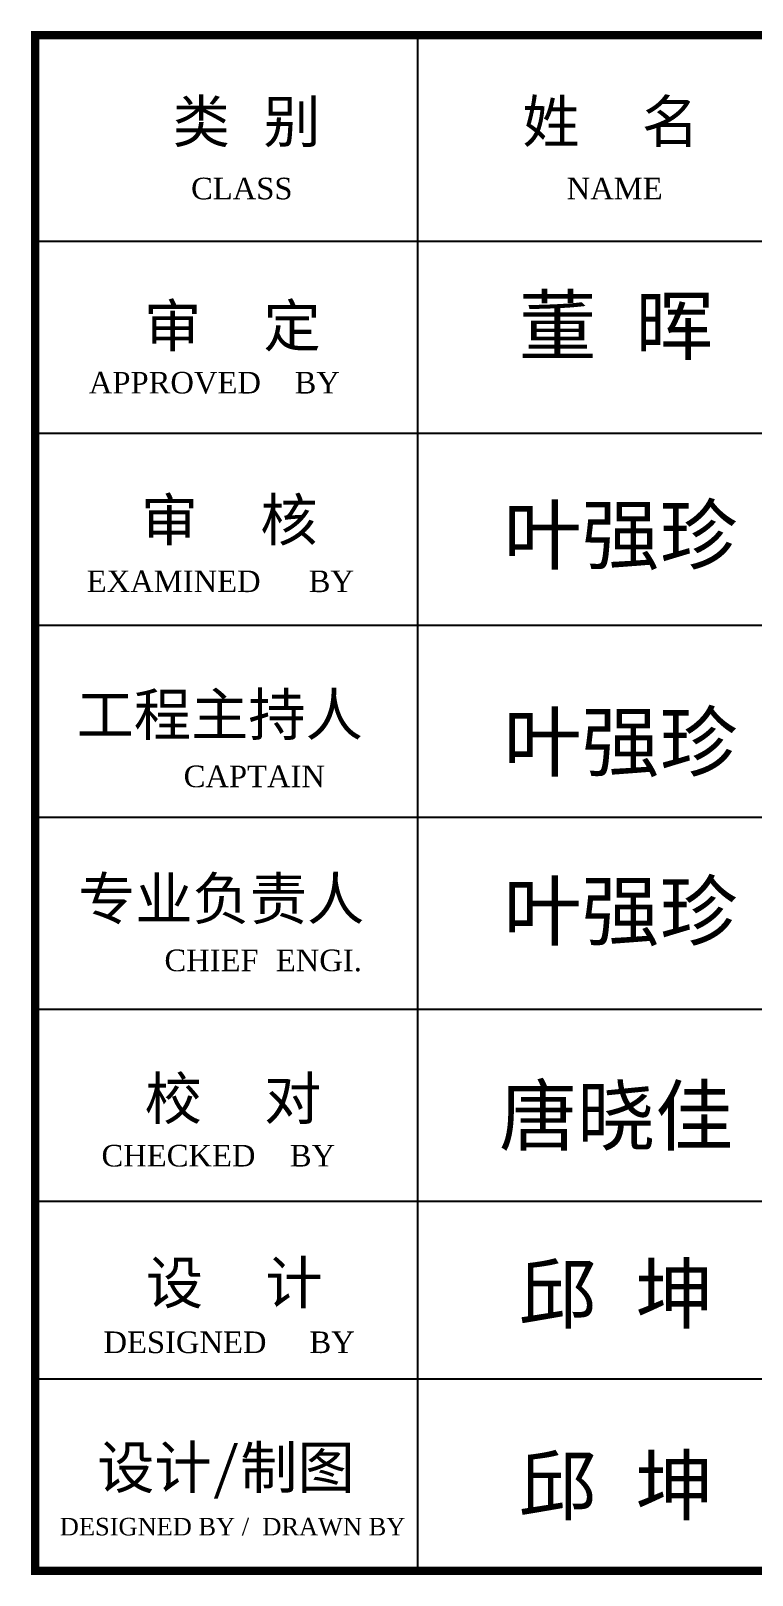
# Model space of a CAD drawing. Extents: x 962303 to 1579583, y -174742 to 224716.
# Drawn here: x 1414185 to 1418624, y -101376 to -91877 of the extents above; entities that cross this region are included whole.
import ezdxf

# ---------------------------------------------------------------- set-up
doc = ezdxf.new("R2010")
doc.units = 0
doc.header["$LTSCALE"] = 1000
doc.header["$MEASUREMENT"] = 0
doc.layers.add('PUB_TEXT', color=7, linetype='Continuous')
doc.layers.add('PUB_TITLE', color=4, linetype='Continuous')
doc.styles.add('GHF', font='times.ttf')
doc.styles.add('STYLE1', font='simhei.ttf', dxfattribs={"width": 0.8})

msp = doc.modelspace()

# ---------------------------------------------------------------- linework, layer by layer
at = {"layer": 'PUB_TITLE', "color": 4}
for p, q in [((1416563.6, -91903.5), (1416563.6, -101349.6)), ((1414211.3, -93171.5), (1421972.8, -93171.5)), ((1414211.3, -94352.3), (1421972.8, -94352.3)), ((1414211.3, -95533), (1421972.8, -95533)), ((1414211.3, -96713.8), (1421972.8, -96713.8)), ((1414211.3, -97894.6), (1421972.8, -97894.6)), ((1414211.3, -99075.3), (1421972.8, -99075.3)), ((1414211.3, -100168.8), (1421972.8, -100168.8))]:
    msp.add_line(p, q, dxfattribs=at)
at = {"layer": 'PUB_TITLE', "color": 4, "const_width": 52.2}
msp.add_lwpolyline([(1414211.3, -101349.6), (1421972.8, -101349.6), (1421972.8, -91903.5), (1414211.3, -91903.5)], close=True, dxfattribs=at)

# ---------------------------------------------------------------- texts
at = {"layer": 'PUB_TEXT'}
for s, height, style, p in [(' 类', 258.31, 'STYLE1', (1414881.9, -92563.9)), ('别', 258.3, 'STYLE1', (1415616.7, -92563.9)), ('姓', 258.3, 'STYLE1', (1417210.6, -92563.9)), ('名', 258.3, 'STYLE1', (1417945.4, -92563.9)), ('CLASS', 132.84, 'GHF', (1415171, -92913.4)), ('NAME', 132.84, 'GHF', (1417482.7, -92913.4)), ('董 晖', 352, 'STYLE1', (1417186.9, -93865.7)), ('审', 258.3, 'STYLE1', (1414881.9, -93820.1)), ('定', 258.3, 'STYLE1', (1415616.7, -93820.1)), ('APPROVED', 132.84, 'GHF', (1414542, -94107.7)), ('BY', 132.84, 'GHF', (1415808.2, -94107.7)), ('审', 258.3, 'STYLE1', (1414861.9, -95014.3)), ('核', 258.3, 'STYLE1', (1415596.7, -95014.3)), ('叶强珍', 352, 'STYLE1', (1417094.1, -95152.4)), ('EXAMINED', 132.84, 'GHF', (1414529.1, -95329.5)), ('BY', 132.84, 'GHF', (1415895.1, -95329.5)), ('工程主持人', 258.31, 'STYLE1', (1414466.2, -96211.3)), ('叶强珍', 352, 'STYLE1', (1417094.1, -96425.9)), ('CAPTAIN', 132.84, 'GHF', (1415125.4, -96529.2)), ('专业负责人', 258.31, 'STYLE1', (1414475.4, -97344)), ('叶强珍', 352, 'STYLE1', (1417094.1, -97465.8)), ('CHIEF', 132.84, 'GHF', (1415007.3, -97660.9)), ('ENGI.', 132.84, 'GHF', (1415692.9, -97660.9)), ('校', 258.3, 'STYLE1', (1414885.2, -98573.4)), ('对', 258.3, 'STYLE1', (1415620, -98573.4)), ('唐晓佳', 352, 'STYLE1', (1417066.6, -98726.1)), ('CHECKED', 132.84, 'GHF', (1414619.8, -98862.2)), ('BY', 132.84, 'GHF', (1415779, -98862.2)), ('设', 258.3, 'STYLE1', (1414893, -99706.2)), ('计', 258.3, 'STYLE1', (1415627.8, -99706.2)), ('邱 坤', 352, 'STYLE1', (1417186.9, -99821.2)), ('DESIGNED', 132.84, 'GHF', (1414632.1, -100010)), ('BY', 132.84, 'GHF', (1415899.6, -100010)), ('设计/制图', 258.31, 'STYLE1', (1414593.4, -100842.3)), ('邱 坤', 352, 'STYLE1', (1417186.9, -101000.6))]:
    msp.add_text(s, height=height, dxfattribs=dict(at, style=style)).set_placement(p)
at = {"layer": 'PUB_TEXT', "insert": (1414363.5, -101023.7), "char_height": 107.603, "width": 3392.138, "attachment_point": 1, "style": 'GHF'}
msp.add_mtext('DESIGNED BY /  DRAWN BY', dxfattribs=at)

doc.saveas('drawing.dxf')
